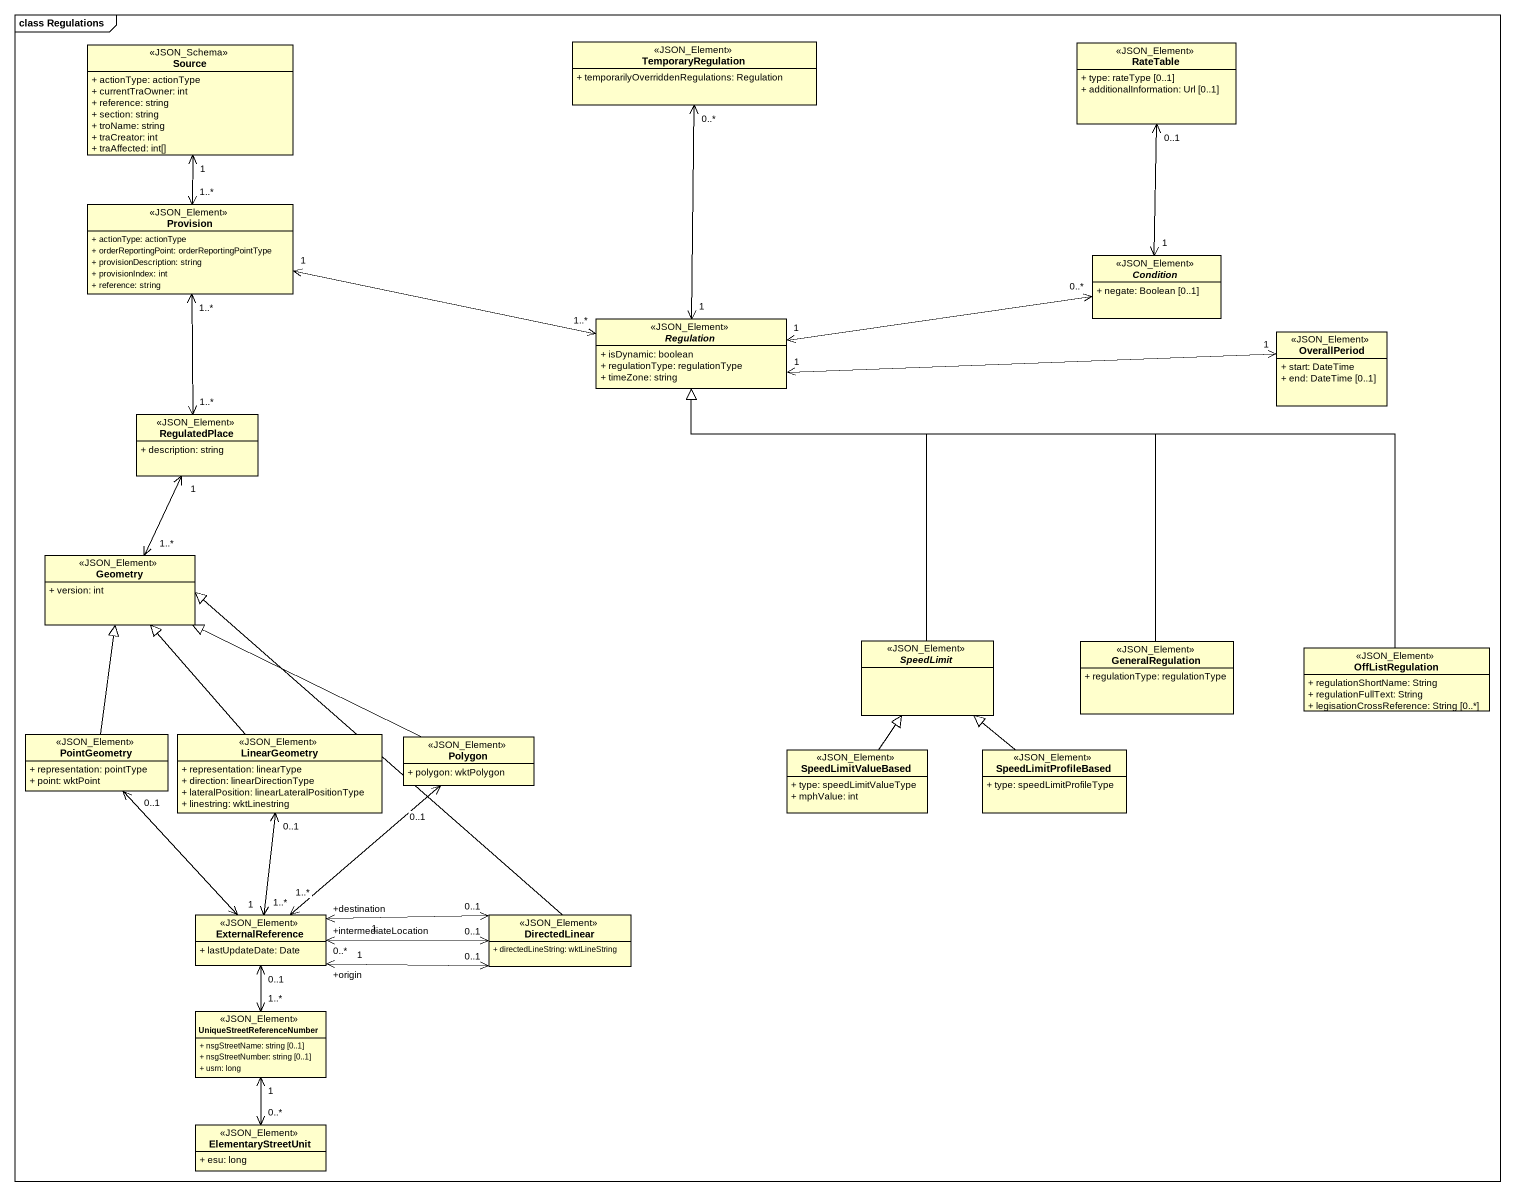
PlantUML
@startuml
mainframe class Regulations
hide circle
hide empty members
skinparam classAttributeIconSize 0
class Source <<JSON_Schema>> {
  + actionType: actionType
  + currentTraOwner: int
  + reference: string
  + section: string
  + troName: string
  + traCreator: int
  + traAffected: int[]
}
class TemporaryRegulation <<JSON_Element>> {
  + temporarilyOverriddenRegulations: Regulation
}
class RateTable <<JSON_Element>> {
  + type: rateType [0..1]
  + additionalInformation: Url [0..1]
}
class Provision <<JSON_Element>> {
  + actionType: actionType
  + orderReportingPoint: orderReportingPointType
  + provisionDescription: string
  + provisionIndex: int
  + reference: string
}
abstract class Condition <<JSON_Element>> {
  + negate: Boolean [0..1]
}
abstract class Regulation <<JSON_Element>> {
  + isDynamic: boolean
  + regulationType: regulationType
  + timeZone: string
}
class OverallPeriod <<JSON_Element>> {
  + start: DateTime
  + end: DateTime [0..1]
}
class RegulatedPlace <<JSON_Element>> {
  + description: string
}
class Geometry <<JSON_Element>> {
  + version: int
}
abstract class SpeedLimit <<JSON_Element>>
class GeneralRegulation <<JSON_Element>> {
  + regulationType: regulationType
}
class OffListRegulation <<JSON_Element>> {
  + regulationShortName: String
  + regulationFullText: String
  + legisationCrossReference: String [0..*]
}
class PointGeometry <<JSON_Element>> {
  + representation: pointType
  + point: wktPoint
}
class LinearGeometry <<JSON_Element>> {
  + representation: linearType
  + direction: linearDirectionType
  + lateralPosition: linearLateralPositionType
  + linestring: wktLinestring
}
class Polygon <<JSON_Element>> {
  + polygon: wktPolygon
}
class SpeedLimitValueBased <<JSON_Element>> {
  + type: speedLimitValueType
  + mphValue: int
}
class SpeedLimitProfileBased <<JSON_Element>> {
  + type: speedLimitProfileType
}
class ExternalReference <<JSON_Element>> {
  + lastUpdateDate: Date
}
class DirectedLinear <<JSON_Element>> {
  + directedLineString: wktLineString
}
class UniqueStreetReferenceNumber <<JSON_Element>> {
  + nsgStreetName: string [0..1]
  + nsgStreetNumber: string [0..1]
  + usrn: long
}
class ElementaryStreetUnit <<JSON_Element>> {
  + esu: long
}
Source "1" <--> "1..*" Provision
Provision "1" <-right-> "1..*" Regulation
Provision "1..*" <--> "1..*" RegulatedPlace
Condition "1" <-up-> "0..1" RateTable
Regulation "1" <-up-> "0..*" TemporaryRegulation
Regulation "1" <-right-> "0..*" Condition
Regulation "1" <-right-> "1" OverallPeriod
RegulatedPlace "1" <--> "1..*" Geometry
SpeedLimit -up-|> Regulation
GeneralRegulation -up-|> Regulation
OffListRegulation -left-|> Regulation
PointGeometry -up-|> Geometry
PointGeometry "0..1" <--> "1" ExternalReference
LinearGeometry -up-|> Geometry
LinearGeometry "0..1" <--> "1..*" ExternalReference
Polygon -left-|> Geometry
Polygon "0..1" <--> "1..*" ExternalReference
SpeedLimitValueBased -up-|> SpeedLimit
SpeedLimitProfileBased -up-|> SpeedLimit
ExternalReference "+intermediateLocation\n0..*" <-right-> "0..1" DirectedLinear
ExternalReference "+origin\n1" <-right-> "0..1" DirectedLinear
ExternalReference "0..1" <--> "1..*" UniqueStreetReferenceNumber
DirectedLinear -up-|> Geometry
DirectedLinear "0..1" <-left-> "+destination\n1" ExternalReference
UniqueStreetReferenceNumber "1" <--> "0..*" ElementaryStreetUnit
@enduml
